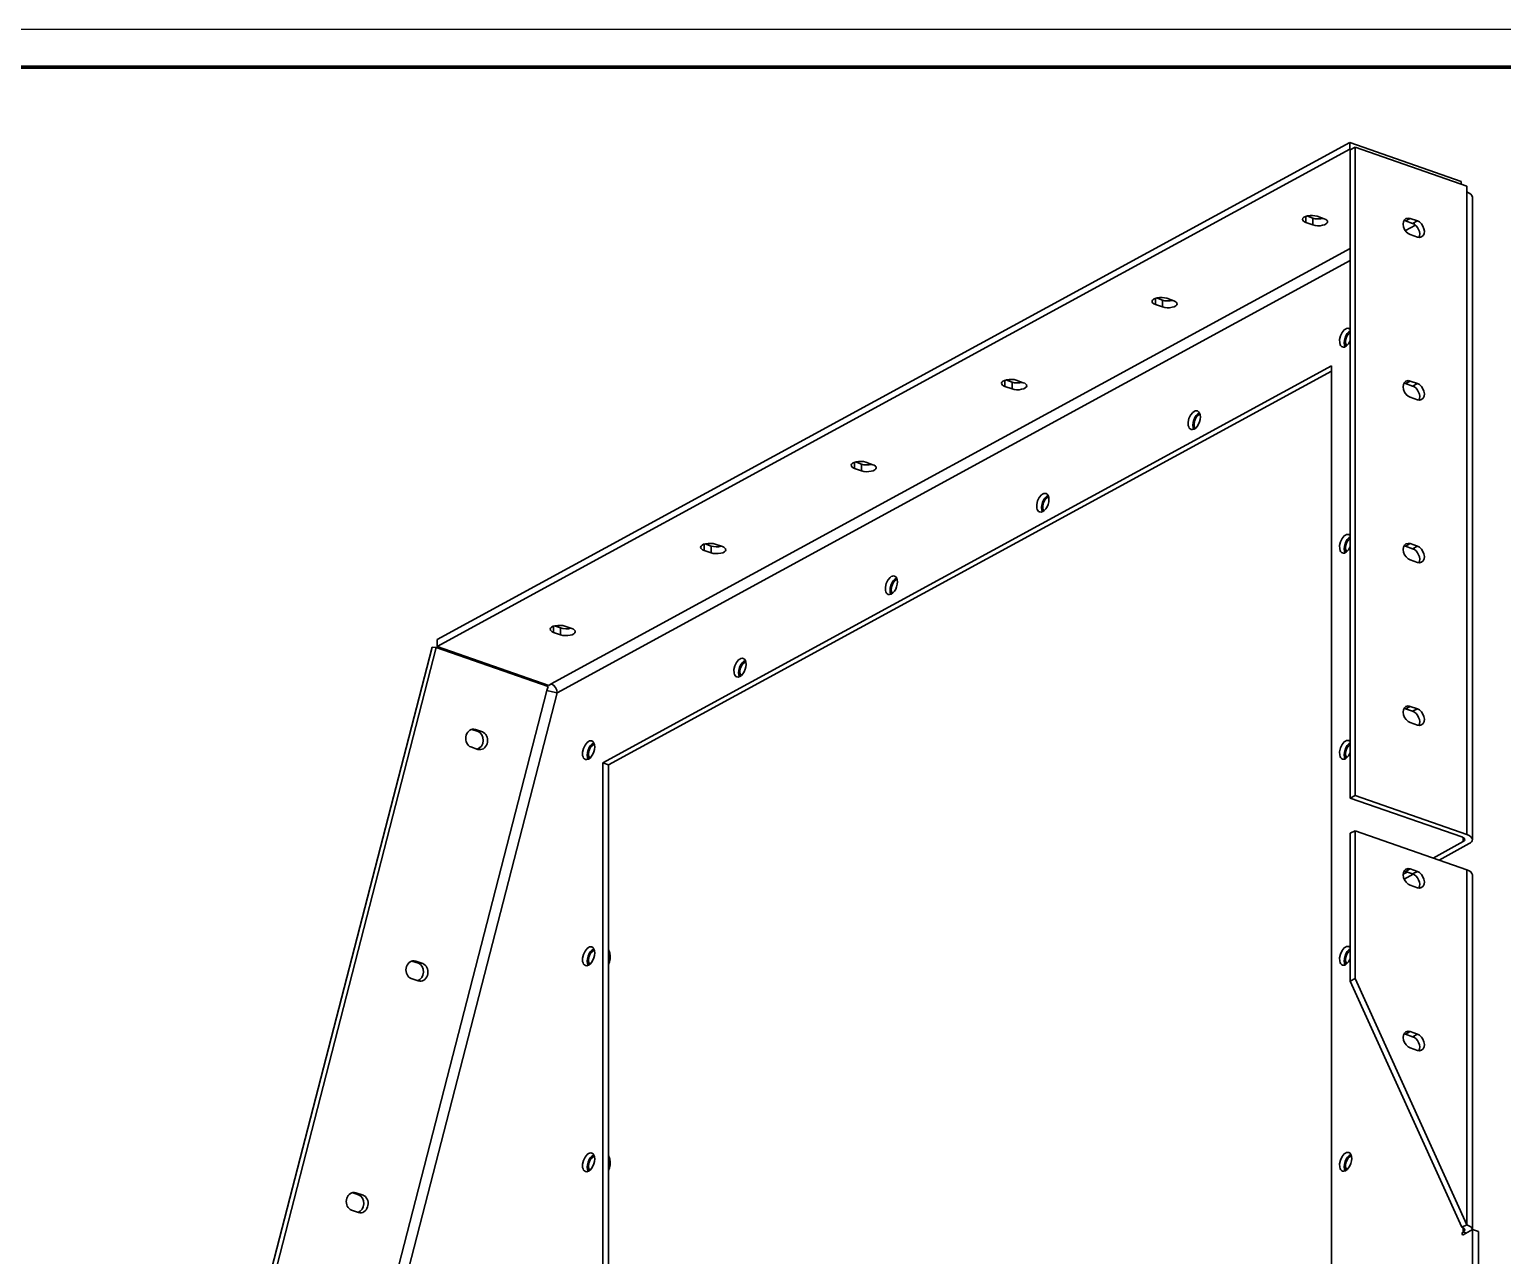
# Model space of a CAD drawing. Header units: millimetres. Extents: x 0 to 599, y 0 to 420.
# Drawn here: x 258.4 to 454.1, y 257.2 to 420 of the extents above; entities that cross this region are included whole.
import ezdxf

# ---------------------------------------------------------------- set-up
doc = ezdxf.new("R2010")
doc.units = ezdxf.units.MM

msp = doc.modelspace()

# ---------------------------------------------------------------- linework, layer by layer
at = {"color": 1, "lineweight": 35}
for p, q in [((433.78, 405), (312.53, 338.96)), ((433.78, 404.1), (312.53, 338.06)), ((448.61, 399.83), (433.78, 405)), ((433.78, 404.1), (433.78, 405)), ((433.92, 404.05), (433.78, 404.1)), ((433.86, 404.02), (434.49, 404.36)), ((433.86, 317.92), (433.86, 404.02)), ((434.49, 318.26), (434.49, 404.36)), ((434.49, 404.36), (449.33, 399.19)), ((448.61, 399.44), (448.61, 399.83)), ((449.33, 399.19), (449.33, 398.42)), ((449.33, 398.42), (449.64, 398.28)), ((449.33, 313.09), (449.33, 398.42)), ((449.64, 398.28), (449.88, 398.11)), ((449.88, 398.11), (450.03, 397.93)), ((450.03, 397.93), (450.08, 397.74)), ((450.08, 312.41), (450.08, 397.74)), ((427.51, 394.78), (427.56, 394.93)), ((427.54, 394.67), (427.51, 394.78)), ((427.63, 394.56), (427.54, 394.67)), ((427.56, 394.93), (427.69, 395.06)), ((427.77, 394.46), (427.63, 394.56)), ((427.69, 395.06), (427.91, 395.17)), ((427.96, 394.38), (427.77, 394.46)), ((427.91, 395.17), (428.19, 395.26)), ((427.96, 395.19), (427.96, 394.38)), ((428.9, 394.05), (427.96, 394.38)), ((428.09, 395.23), (428.9, 394.95)), ((428.19, 395.26), (428.51, 395.3)), ((428.51, 395.3), (428.85, 395.3)), ((428.85, 395.3), (429.17, 395.27)), ((428.9, 394.95), (429.21, 394.87)), ((428.9, 394.95), (428.9, 394.05)), ((429.19, 393.97), (428.9, 394.05)), ((429.17, 395.27), (429.46, 395.19)), ((429.51, 393.94), (429.19, 393.97)), ((429.21, 394.87), (429.57, 394.84)), ((429.46, 395.19), (430.4, 394.87)), ((429.85, 393.94), (429.51, 393.94)), ((429.57, 394.84), (429.93, 394.85)), ((430.17, 393.99), (429.85, 393.94)), ((429.93, 394.85), (430.27, 394.91)), ((430.45, 394.07), (430.17, 393.99)), ((430.4, 394.87), (430.59, 394.78)), ((430.66, 394.18), (430.45, 394.07)), ((430.59, 394.78), (430.73, 394.68)), ((430.8, 394.31), (430.66, 394.18)), ((430.73, 394.68), (430.82, 394.57)), ((430.85, 394.46), (430.8, 394.31)), ((430.82, 394.57), (430.85, 394.46)), ((440.89, 394.13), (440.93, 394.45)), ((440.94, 393.79), (440.89, 394.13)), ((440.93, 394.45), (441.06, 394.71)), ((441.08, 393.45), (440.94, 393.79)), ((441.2, 394.57), (441, 394.61)), ((441.06, 394.71), (441.26, 394.88)), ((441.28, 393.14), (441.08, 393.45)), ((442.52, 394.01), (441.18, 393.28)), ((441.83, 394.91), (441.2, 394.57)), ((442.14, 394.24), (441.2, 394.57)), ((441.26, 394.88), (441.53, 394.96)), ((441.53, 394.96), (441.83, 394.91)), ((441.83, 394.91), (442.77, 394.58)), ((442.77, 394.58), (442.14, 394.24)), ((442.38, 394.12), (442.14, 394.24)), ((442.6, 393.94), (442.38, 394.12)), ((442.79, 393.71), (442.6, 393.94)), ((442.77, 394.58), (443.05, 394.43)), ((442.94, 393.45), (442.79, 393.71)), ((443.04, 393.16), (442.94, 393.45)), ((443.05, 394.43), (443.31, 394.19)), ((443.31, 394.19), (443.52, 393.89)), ((443.52, 393.89), (443.65, 393.54)), ((443.65, 393.54), (443.7, 393.2)), ((441.54, 392.9), (441.28, 393.14)), ((441.83, 392.75), (441.54, 392.9)), ((442.77, 392.42), (441.83, 392.75)), ((443.07, 392.37), (442.77, 392.42)), ((442.97, 392.38), (443.06, 392.61)), ((443.08, 392.87), (443.04, 393.16)), ((443.06, 392.61), (443.08, 392.87)), ((443.34, 392.45), (443.07, 392.37)), ((443.54, 392.62), (443.34, 392.45)), ((443.66, 392.88), (443.54, 392.62)), ((443.7, 393.2), (443.66, 392.88)), ((327.71, 333.07), (433.86, 390.89)), ((433.86, 389.3), (328.49, 331.9)), ((407.52, 383.9), (407.57, 384.04)), ((407.55, 383.78), (407.52, 383.9)), ((407.64, 383.67), (407.55, 383.78)), ((407.57, 384.04), (407.7, 384.17)), ((407.78, 383.57), (407.64, 383.67)), ((407.7, 384.17), (407.92, 384.29)), ((407.92, 384.29), (408.2, 384.37)), ((407.97, 384.3), (407.97, 383.49)), ((408.1, 384.34), (408.91, 384.06)), ((408.2, 384.37), (408.52, 384.41)), ((408.52, 384.41), (408.86, 384.41)), ((408.86, 384.41), (409.18, 384.38)), ((408.91, 384.06), (409.22, 383.98)), ((408.91, 384.06), (408.91, 383.16)), ((409.18, 384.38), (409.47, 384.3)), ((409.22, 383.98), (409.58, 383.95)), ((409.47, 384.3), (410.41, 383.98)), ((409.58, 383.95), (409.94, 383.96)), ((409.94, 383.96), (410.28, 384.02)), ((410.41, 383.98), (410.6, 383.89)), ((410.6, 383.89), (410.74, 383.8)), ((410.74, 383.8), (410.83, 383.68)), ((410.83, 383.68), (410.86, 383.57)), ((407.97, 383.49), (407.78, 383.57)), ((408.91, 383.16), (407.97, 383.49)), ((409.2, 383.09), (408.91, 383.16)), ((409.52, 383.05), (409.2, 383.09)), ((409.86, 383.05), (409.52, 383.05)), ((410.18, 383.1), (409.86, 383.05)), ((410.46, 383.18), (410.18, 383.1)), ((410.67, 383.29), (410.46, 383.18)), ((410.81, 383.42), (410.67, 383.29)), ((410.86, 383.57), (410.81, 383.42)), ((432.55, 379.3), (432.77, 379.75)), ((432.77, 379.75), (433.05, 380.09)), ((433.05, 380.09), (433.21, 380.21)), ((433.21, 380.21), (433.37, 380.28)), ((433.37, 380.28), (433.52, 380.31)), ((433.45, 379.61), (433.65, 379.84)), ((433.52, 380.31), (433.67, 380.28)), ((433.86, 379.76), (433.62, 379.57)), ((433.65, 379.84), (433.86, 379.98)), ((433.67, 380.28), (433.86, 380.14)), ((432.44, 378.81), (432.55, 379.3)), ((432.45, 378.36), (432.44, 378.81)), ((432.5, 378.17), (432.45, 378.36)), ((432.58, 378.01), (432.5, 378.17)), ((432.69, 377.9), (432.58, 378.01)), ((432.81, 377.83), (432.69, 377.9)), ((432.94, 377.81), (432.81, 377.83)), ((433.08, 377.82), (432.94, 377.81)), ((433.06, 378.37), (433.08, 378.69)), ((433.1, 378.09), (433.06, 378.37)), ((433.08, 378.69), (433.16, 379.02)), ((433.23, 377.88), (433.08, 377.82)), ((433.19, 377.86), (433.1, 378.09)), ((433.16, 379.02), (433.28, 379.33)), ((433.27, 378.89), (433.22, 378.51)), ((433.22, 378.51), (433.26, 378.2)), ((433.37, 377.97), (433.23, 377.88)), ((433.26, 378.2), (433.38, 377.98)), ((433.41, 379.26), (433.27, 378.89)), ((433.28, 379.33), (433.45, 379.61)), ((433.64, 378.26), (433.37, 377.97)), ((433.62, 379.57), (433.41, 379.26)), ((433.86, 378.65), (433.64, 378.26)), ((334.54, 322.59), (431.37, 375.34)), ((431.37, 374.64), (335.32, 322.32)), ((431.37, 375.34), (431.37, 243.93)), ((387.53, 373.01), (387.58, 373.15)), ((387.56, 372.89), (387.53, 373.01)), ((387.65, 372.78), (387.56, 372.89)), ((387.58, 373.15), (387.71, 373.29)), ((387.79, 372.68), (387.65, 372.78)), ((387.71, 373.29), (387.93, 373.4)), ((387.98, 372.6), (387.79, 372.68)), ((387.93, 373.4), (388.21, 373.48)), ((387.98, 373.42), (387.98, 372.6)), ((388.92, 372.27), (387.98, 372.6)), ((388.11, 373.45), (388.92, 373.17)), ((388.21, 373.48), (388.53, 373.52)), ((388.53, 373.52), (388.87, 373.53)), ((388.87, 373.53), (389.19, 373.49)), ((388.92, 373.17), (389.23, 373.09)), ((388.92, 373.17), (388.92, 372.27)), ((389.21, 372.2), (388.92, 372.27)), ((389.19, 373.49), (389.48, 373.42)), ((389.53, 372.16), (389.21, 372.2)), ((389.23, 373.09), (389.59, 373.06)), ((389.48, 373.42), (390.42, 373.09)), ((389.87, 372.16), (389.53, 372.16)), ((389.59, 373.06), (389.95, 373.07)), ((390.19, 372.21), (389.87, 372.16)), ((389.95, 373.07), (390.29, 373.13)), ((390.47, 372.29), (390.19, 372.21)), ((390.42, 373.09), (390.61, 373.01)), ((390.68, 372.4), (390.47, 372.29)), ((390.61, 373.01), (390.75, 372.91)), ((390.82, 372.54), (390.68, 372.4)), ((390.75, 372.91), (390.84, 372.8)), ((390.87, 372.68), (390.82, 372.54)), ((390.84, 372.8), (390.87, 372.68)), ((440.89, 372.53), (440.93, 372.85)), ((440.94, 372.19), (440.89, 372.53)), ((440.93, 372.85), (441.06, 373.11)), ((441.08, 371.84), (440.94, 372.19)), ((441.2, 372.97), (441, 373.01)), ((441.06, 373.11), (441.26, 373.28)), ((441.83, 373.31), (441.2, 372.97)), ((442.14, 372.64), (441.2, 372.97)), ((441.26, 373.28), (441.53, 373.36)), ((441.53, 373.36), (441.83, 373.31)), ((441.83, 373.31), (442.77, 372.98)), ((442.77, 372.98), (442.14, 372.64)), ((442.38, 372.52), (442.14, 372.64)), ((442.6, 372.34), (442.38, 372.52)), ((442.79, 372.11), (442.6, 372.34)), ((442.77, 372.98), (443.05, 372.83)), ((442.94, 371.84), (442.79, 372.11)), ((443.05, 372.83), (443.31, 372.59)), ((443.31, 372.59), (443.52, 372.28)), ((443.52, 372.28), (443.65, 371.94)), ((443.65, 371.94), (443.7, 371.6)), ((441.28, 371.54), (441.08, 371.84)), ((441.54, 371.3), (441.28, 371.54)), ((441.83, 371.15), (441.54, 371.3)), ((442.77, 370.82), (441.83, 371.15)), ((443.07, 370.77), (442.77, 370.82)), ((443.04, 371.56), (442.94, 371.84)), ((442.97, 370.78), (443.06, 371.01)), ((443.08, 371.27), (443.04, 371.56)), ((443.06, 371.01), (443.08, 371.27)), ((443.34, 370.85), (443.07, 370.77)), ((443.54, 371.02), (443.34, 370.85)), ((443.66, 371.28), (443.54, 371.02)), ((443.7, 371.6), (443.66, 371.28)), ((412.32, 367.85), (412.43, 368.34)), ((412.43, 368.34), (412.65, 368.79)), ((412.65, 368.79), (412.94, 369.14)), ((412.94, 369.14), (413.1, 369.25)), ((412.97, 367.78), (413.06, 368.12)), ((413.06, 368.12), (413.21, 368.45)), ((413.1, 369.25), (413.26, 369.33)), ((413.17, 367.99), (413.1, 367.55)), ((413.35, 368.41), (413.17, 367.99)), ((413.21, 368.45), (413.39, 368.73)), ((413.26, 369.33), (413.41, 369.35)), ((413.48, 368.58), (413.35, 368.41)), ((413.39, 368.73), (413.61, 368.94)), ((413.41, 369.35), (413.55, 369.33)), ((413.62, 368.72), (413.48, 368.58)), ((413.55, 369.33), (413.71, 369.23)), ((413.61, 368.94), (413.83, 369.06)), ((413.76, 368.81), (413.62, 368.72)), ((413.71, 369.23), (413.83, 369.05)), ((413.9, 368.85), (413.76, 368.81)), ((413.91, 368.22), (413.82, 367.89)), ((413.83, 369.05), (413.91, 368.82)), ((413.91, 368.82), (413.94, 368.54)), ((413.94, 368.54), (413.91, 368.22)), ((412.33, 367.4), (412.32, 367.85)), ((412.39, 367.21), (412.33, 367.4)), ((412.46, 367.06), (412.39, 367.21)), ((412.57, 366.94), (412.46, 367.06)), ((412.7, 366.87), (412.57, 366.94)), ((412.89, 366.85), (412.7, 366.87)), ((413.11, 366.92), (412.89, 366.85)), ((412.95, 367.44), (412.97, 367.78)), ((412.98, 367.14), (412.95, 367.44)), ((413.08, 366.91), (412.98, 367.14)), ((413.1, 367.55), (413.14, 367.24)), ((413.32, 367.07), (413.11, 366.92)), ((413.14, 367.24), (413.27, 367.03)), ((413.52, 367.29), (413.32, 367.07)), ((413.69, 367.57), (413.52, 367.29)), ((413.82, 367.89), (413.69, 367.57)), ((367.54, 362.12), (367.59, 362.26)), ((367.57, 362), (367.54, 362.12)), ((367.59, 362.26), (367.72, 362.4)), ((367.72, 362.4), (367.94, 362.51)), ((367.94, 362.51), (368.22, 362.59)), ((367.99, 362.53), (367.99, 361.71)), ((368.12, 362.57), (368.93, 362.28)), ((368.22, 362.59), (368.54, 362.63)), ((368.54, 362.63), (368.88, 362.64)), ((368.88, 362.64), (369.2, 362.6)), ((368.93, 362.28), (369.24, 362.2)), ((368.93, 362.28), (368.93, 361.38)), ((369.2, 362.6), (369.49, 362.53)), ((369.24, 362.2), (369.6, 362.17)), ((369.49, 362.53), (370.43, 362.2)), ((369.6, 362.17), (369.96, 362.18)), ((369.96, 362.18), (370.3, 362.24)), ((370.43, 362.2), (370.62, 362.12)), ((370.62, 362.12), (370.76, 362.02)), ((367.66, 361.89), (367.57, 362)), ((367.8, 361.79), (367.66, 361.89)), ((367.99, 361.71), (367.8, 361.79)), ((368.93, 361.38), (367.99, 361.71)), ((369.22, 361.31), (368.93, 361.38)), ((369.54, 361.27), (369.22, 361.31)), ((369.88, 361.28), (369.54, 361.27)), ((370.2, 361.32), (369.88, 361.28)), ((370.48, 361.4), (370.2, 361.32)), ((370.69, 361.51), (370.48, 361.4)), ((370.83, 361.65), (370.69, 361.51)), ((370.76, 362.02), (370.85, 361.91)), ((370.88, 361.79), (370.83, 361.65)), ((370.85, 361.91), (370.88, 361.79)), ((392.54, 357.83), (392.82, 358.18)), ((392.82, 358.18), (392.98, 358.3)), ((392.98, 358.3), (393.14, 358.37)), ((393.14, 358.37), (393.29, 358.39)), ((393.29, 358.39), (393.44, 358.37)), ((393.44, 358.37), (393.6, 358.27)), ((393.6, 358.27), (393.72, 358.1)), ((392.21, 356.9), (392.32, 357.38)), ((392.22, 356.44), (392.21, 356.9)), ((392.27, 356.26), (392.22, 356.44)), ((392.35, 356.1), (392.27, 356.26)), ((392.32, 357.38), (392.54, 357.83)), ((392.83, 356.49), (392.86, 356.82)), ((392.87, 356.19), (392.83, 356.49)), ((392.86, 356.82), (392.95, 357.16)), ((392.95, 357.16), (393.09, 357.49)), ((393.05, 357.03), (392.99, 356.59)), ((392.99, 356.59), (393.03, 356.29)), ((393.03, 356.29), (393.15, 356.07)), ((393.24, 357.45), (393.05, 357.03)), ((393.09, 357.49), (393.28, 357.77)), ((393.4, 356.34), (393.2, 356.11)), ((393.36, 357.62), (393.24, 357.45)), ((393.28, 357.77), (393.49, 357.98)), ((393.5, 357.76), (393.36, 357.62)), ((393.58, 356.61), (393.4, 356.34)), ((393.49, 357.98), (393.72, 358.11)), ((393.65, 357.85), (393.5, 357.76)), ((393.71, 356.93), (393.58, 356.61)), ((393.79, 357.89), (393.65, 357.85)), ((393.79, 357.26), (393.71, 356.93)), ((393.72, 358.1), (393.8, 357.86)), ((393.82, 357.59), (393.79, 357.26)), ((393.8, 357.86), (393.82, 357.59)), ((392.45, 355.99), (392.35, 356.1)), ((392.58, 355.92), (392.45, 355.99)), ((392.78, 355.9), (392.58, 355.92)), ((392.99, 355.96), (392.78, 355.9)), ((392.96, 355.95), (392.87, 356.19)), ((393.2, 356.11), (392.99, 355.96)), ((432.55, 351.93), (432.77, 352.39)), ((432.77, 352.39), (433.05, 352.73)), ((433.05, 352.73), (433.21, 352.85)), ((433.21, 352.85), (433.37, 352.92)), ((433.37, 352.92), (433.52, 352.94)), ((433.45, 352.25), (433.65, 352.47)), ((433.52, 352.94), (433.67, 352.92)), ((433.86, 352.4), (433.62, 352.2)), ((433.65, 352.47), (433.86, 352.62)), ((433.67, 352.92), (433.86, 352.78)), ((347.55, 351.23), (347.6, 351.37)), ((347.58, 351.11), (347.55, 351.23)), ((347.67, 351), (347.58, 351.11)), ((347.6, 351.37), (347.73, 351.51)), ((347.81, 350.9), (347.67, 351)), ((347.73, 351.51), (347.95, 351.62)), ((348, 350.82), (347.81, 350.9)), ((347.95, 351.62), (348.23, 351.7)), ((348, 351.64), (348, 350.82)), ((348.94, 350.49), (348, 350.82)), ((348.13, 351.68), (348.94, 351.39)), ((348.23, 351.7), (348.55, 351.75)), ((348.55, 351.75), (348.89, 351.75)), ((348.89, 351.75), (349.21, 351.71)), ((348.94, 351.39), (349.25, 351.32)), ((348.94, 351.39), (348.94, 350.49)), ((349.23, 350.42), (348.94, 350.49)), ((349.21, 351.71), (349.5, 351.64)), ((349.55, 350.38), (349.23, 350.42)), ((349.25, 351.32), (349.61, 351.28)), ((349.5, 351.64), (350.44, 351.31)), ((349.89, 350.39), (349.55, 350.38)), ((349.61, 351.28), (349.97, 351.29)), ((350.21, 350.43), (349.89, 350.39)), ((349.97, 351.29), (350.31, 351.36)), ((350.49, 350.51), (350.21, 350.43)), ((350.44, 351.31), (350.63, 351.23)), ((350.7, 350.62), (350.49, 350.51)), ((350.63, 351.23), (350.77, 351.13)), ((350.84, 350.76), (350.7, 350.62)), ((350.77, 351.13), (350.86, 351.02)), ((350.89, 350.9), (350.84, 350.76)), ((350.86, 351.02), (350.89, 350.9)), ((432.44, 351.45), (432.55, 351.93)), ((432.45, 351), (432.44, 351.45)), ((432.5, 350.81), (432.45, 351)), ((432.58, 350.65), (432.5, 350.81)), ((432.69, 350.54), (432.58, 350.65)), ((432.81, 350.47), (432.69, 350.54)), ((432.94, 350.44), (432.81, 350.47)), ((433.08, 350.46), (432.94, 350.44)), ((433.06, 351.01), (433.08, 351.32)), ((433.1, 350.73), (433.06, 351.01)), ((433.08, 351.32), (433.16, 351.65)), ((433.23, 350.52), (433.08, 350.46)), ((433.19, 350.5), (433.1, 350.73)), ((433.16, 351.65), (433.28, 351.97)), ((433.27, 351.52), (433.22, 351.14)), ((433.22, 351.14), (433.26, 350.84)), ((433.37, 350.61), (433.23, 350.52)), ((433.26, 350.84), (433.38, 350.62)), ((433.41, 351.9), (433.27, 351.52)), ((433.28, 351.97), (433.45, 352.25)), ((433.64, 350.9), (433.37, 350.61)), ((433.62, 352.2), (433.41, 351.9)), ((433.86, 351.29), (433.64, 350.9)), ((440.89, 350.93), (440.93, 351.25)), ((440.94, 350.59), (440.89, 350.93)), ((440.93, 351.25), (441.06, 351.51)), ((441.08, 350.24), (440.94, 350.59)), ((441.2, 351.37), (441, 351.41)), ((441.06, 351.51), (441.26, 351.68)), ((441.83, 351.71), (441.2, 351.37)), ((442.14, 351.04), (441.2, 351.37)), ((441.26, 351.68), (441.53, 351.75)), ((441.53, 351.75), (441.83, 351.71)), ((441.83, 351.71), (442.77, 351.38)), ((442.77, 351.38), (442.14, 351.04)), ((442.38, 350.92), (442.14, 351.04)), ((442.6, 350.74), (442.38, 350.92)), ((442.79, 350.51), (442.6, 350.74)), ((442.77, 351.38), (443.05, 351.23)), ((442.94, 350.24), (442.79, 350.51)), ((443.05, 351.23), (443.31, 350.99)), ((443.31, 350.99), (443.52, 350.68)), ((443.52, 350.68), (443.65, 350.34)), ((443.65, 350.34), (443.7, 349.99)), ((441.28, 349.94), (441.08, 350.24)), ((441.54, 349.7), (441.28, 349.94)), ((441.83, 349.55), (441.54, 349.7)), ((442.77, 349.22), (441.83, 349.55)), ((443.07, 349.17), (442.77, 349.22)), ((443.04, 349.96), (442.94, 350.24)), ((442.97, 349.17), (443.06, 349.4)), ((443.08, 349.67), (443.04, 349.96)), ((443.06, 349.4), (443.08, 349.67)), ((443.34, 349.25), (443.07, 349.17)), ((443.54, 349.42), (443.34, 349.25)), ((443.66, 349.68), (443.54, 349.42)), ((443.7, 349.99), (443.66, 349.68)), ((372.09, 345.94), (372.2, 346.43)), ((372.2, 346.43), (372.42, 346.88)), ((372.42, 346.88), (372.71, 347.22)), ((372.71, 347.22), (372.87, 347.34)), ((372.83, 346.21), (372.98, 346.53)), ((372.87, 347.34), (373.03, 347.41)), ((373.12, 346.5), (372.94, 346.08)), ((372.98, 346.53), (373.16, 346.81)), ((373.03, 347.41), (373.18, 347.44)), ((373.25, 346.67), (373.12, 346.5)), ((373.16, 346.81), (373.38, 347.02)), ((373.18, 347.44), (373.32, 347.41)), ((373.39, 346.8), (373.25, 346.67)), ((373.32, 347.41), (373.48, 347.31)), ((373.38, 347.02), (373.6, 347.15)), ((373.53, 346.89), (373.39, 346.8)), ((373.48, 347.31), (373.6, 347.14)), ((373.67, 346.94), (373.53, 346.89)), ((373.6, 347.14), (373.68, 346.91)), ((373.68, 346.91), (373.71, 346.63)), ((373.71, 346.63), (373.68, 346.31)), ((372.1, 345.49), (372.09, 345.94)), ((372.15, 345.3), (372.1, 345.49)), ((372.23, 345.14), (372.15, 345.3)), ((372.34, 345.03), (372.23, 345.14)), ((372.47, 344.96), (372.34, 345.03)), ((372.66, 344.94), (372.47, 344.96)), ((372.88, 345.01), (372.66, 344.94)), ((372.71, 345.53), (372.74, 345.86)), ((372.75, 345.23), (372.71, 345.53)), ((372.74, 345.86), (372.83, 346.21)), ((372.85, 344.99), (372.75, 345.23)), ((372.94, 346.08), (372.87, 345.64)), ((372.87, 345.64), (372.91, 345.33)), ((373.09, 345.16), (372.88, 345.01)), ((372.91, 345.33), (373.04, 345.11)), ((373.29, 345.38), (373.09, 345.16)), ((373.46, 345.66), (373.29, 345.38)), ((373.59, 345.97), (373.46, 345.66)), ((373.68, 346.31), (373.59, 345.97)), ((327.61, 340.49), (327.74, 340.62)), ((327.74, 340.62), (327.96, 340.73)), ((327.96, 340.73), (328.24, 340.81)), ((328.01, 340.75), (328.01, 339.93)), ((328.14, 340.79), (328.95, 340.51)), ((328.24, 340.81), (328.56, 340.86)), ((328.56, 340.86), (328.9, 340.86)), ((328.9, 340.86), (329.22, 340.82)), ((329.22, 340.82), (329.51, 340.75)), ((329.51, 340.75), (330.45, 340.42)), ((312.53, 338.06), (312.53, 338.96)), ((327.56, 340.34), (327.61, 340.49)), ((327.59, 340.22), (327.56, 340.34)), ((327.68, 340.11), (327.59, 340.22)), ((327.82, 340.02), (327.68, 340.11)), ((328.01, 339.93), (327.82, 340.02)), ((328.95, 339.61), (328.01, 339.93)), ((328.95, 340.51), (329.26, 340.43)), ((328.95, 340.51), (328.95, 339.61)), ((329.24, 339.53), (328.95, 339.61)), ((329.56, 339.49), (329.24, 339.53)), ((329.26, 340.43), (329.62, 340.39)), ((329.9, 339.5), (329.56, 339.49)), ((329.62, 340.39), (329.98, 340.41)), ((330.22, 339.54), (329.9, 339.5)), ((329.98, 340.41), (330.32, 340.47)), ((330.5, 339.62), (330.22, 339.54)), ((330.45, 340.42), (330.64, 340.34)), ((330.71, 339.74), (330.5, 339.62)), ((330.64, 340.34), (330.78, 340.24)), ((330.85, 339.87), (330.71, 339.74)), ((330.78, 340.24), (330.87, 340.13)), ((330.9, 340.01), (330.85, 339.87)), ((330.87, 340.13), (330.9, 340.01)), ((311.86, 337.95), (264.37, 153.92)), ((312.43, 337.9), (264.94, 153.88)), ((312.43, 337.9), (311.86, 337.95)), ((327.27, 332.73), (312.43, 337.9)), ((327.37, 332.89), (312.53, 338.06)), ((351.98, 334.98), (352.09, 335.47)), ((351.99, 334.53), (351.98, 334.98)), ((352.09, 335.47), (352.31, 335.92)), ((352.31, 335.92), (352.59, 336.27)), ((352.59, 336.27), (352.75, 336.38)), ((352.6, 334.57), (352.63, 334.91)), ((352.63, 334.91), (352.72, 335.25)), ((352.72, 335.25), (352.86, 335.58)), ((352.75, 336.38), (352.91, 336.46)), ((352.82, 335.12), (352.76, 334.68)), ((352.76, 334.68), (352.8, 334.37)), ((353.01, 335.54), (352.82, 335.12)), ((352.86, 335.58), (353.05, 335.86)), ((352.91, 336.46), (353.06, 336.48)), ((353.13, 335.71), (353.01, 335.54)), ((353.05, 335.86), (353.26, 336.07)), ((353.06, 336.48), (353.21, 336.46)), ((353.27, 335.85), (353.13, 335.71)), ((353.35, 334.7), (353.17, 334.42)), ((353.21, 336.46), (353.37, 336.36)), ((353.26, 336.07), (353.49, 336.19)), ((353.42, 335.94), (353.27, 335.85)), ((353.48, 335.02), (353.35, 334.7)), ((353.37, 336.36), (353.49, 336.19)), ((353.56, 335.98), (353.42, 335.94)), ((353.56, 335.35), (353.48, 335.02)), ((353.49, 336.19), (353.56, 335.95)), ((353.56, 335.95), (353.59, 335.67)), ((353.59, 335.67), (353.56, 335.35)), ((327.13, 332.22), (327.27, 332.73)), ((327.71, 333.07), (327.37, 332.89)), ((328, 332.9), (327.71, 333.07)), ((328.26, 332.61), (328, 332.9)), ((352.04, 334.34), (351.99, 334.53)), ((352.12, 334.19), (352.04, 334.34)), ((352.22, 334.07), (352.12, 334.19)), ((352.35, 334), (352.22, 334.07)), ((352.55, 333.98), (352.35, 334)), ((352.76, 334.05), (352.55, 333.98)), ((352.64, 334.27), (352.6, 334.57)), ((352.73, 334.04), (352.64, 334.27)), ((352.97, 334.2), (352.76, 334.05)), ((352.8, 334.37), (352.92, 334.16)), ((353.17, 334.42), (352.97, 334.2)), ((283.71, 163.95), (327.13, 332.22)), ((328.49, 331.9), (285.38, 164.86)), ((327.85, 332.01), (327.13, 332.22)), ((328.49, 331.9), (327.85, 332.01)), ((328.43, 332.26), (328.26, 332.61)), ((328.49, 331.9), (328.43, 332.26)), ((440.89, 329.33), (440.93, 329.65)), ((440.94, 328.98), (440.89, 329.33)), ((440.93, 329.65), (441.06, 329.9)), ((441.08, 328.64), (440.94, 328.98)), ((441.2, 329.76), (441, 329.81)), ((441.06, 329.9), (441.26, 330.08)), ((441.83, 330.1), (441.2, 329.76)), ((442.14, 329.44), (441.2, 329.76)), ((441.26, 330.08), (441.53, 330.15)), ((441.53, 330.15), (441.83, 330.1)), ((441.83, 330.1), (442.77, 329.78)), ((442.77, 329.78), (442.14, 329.44)), ((442.38, 329.32), (442.14, 329.44)), ((442.6, 329.14), (442.38, 329.32)), ((442.79, 328.91), (442.6, 329.14)), ((442.77, 329.78), (443.05, 329.63)), ((442.94, 328.64), (442.79, 328.91)), ((443.05, 329.63), (443.31, 329.39)), ((443.31, 329.39), (443.52, 329.08)), ((443.52, 329.08), (443.65, 328.74)), ((316.74, 326.81), (316.89, 326.93)), ((316.89, 326.93), (317.06, 327.01)), ((317.06, 327.01), (317.24, 327.06)), ((317.99, 326.74), (317.13, 327.04)), ((317.21, 327.05), (317.62, 327.02)), ((317.24, 327.06), (317.42, 327.06)), ((317.42, 327.06), (317.62, 327.02)), ((317.62, 327.02), (318.56, 326.7)), ((441.28, 328.34), (441.08, 328.64)), ((441.54, 328.1), (441.28, 328.34)), ((441.83, 327.94), (441.54, 328.1)), ((442.77, 327.62), (441.83, 327.94)), ((443.07, 327.57), (442.77, 327.62)), ((443.04, 328.35), (442.94, 328.64)), ((442.97, 327.57), (443.06, 327.8)), ((443.08, 328.07), (443.04, 328.35)), ((443.06, 327.8), (443.08, 328.07)), ((443.34, 327.64), (443.07, 327.57)), ((443.54, 327.82), (443.34, 327.64)), ((443.66, 328.07), (443.54, 327.82)), ((443.65, 328.74), (443.7, 328.39)), ((443.7, 328.39), (443.66, 328.07)), ((316.34, 325.85), (316.36, 326.07)), ((316.35, 325.63), (316.34, 325.85)), ((316.4, 325.42), (316.35, 325.63)), ((316.36, 326.07), (316.41, 326.28)), ((316.48, 325.23), (316.4, 325.42)), ((316.41, 326.28), (316.5, 326.48)), ((316.58, 325.06), (316.48, 325.23)), ((316.5, 326.48), (316.61, 326.66)), ((316.71, 324.91), (316.58, 325.06)), ((316.61, 326.66), (316.74, 326.81)), ((316.86, 324.79), (316.71, 324.91)), ((318.27, 326.57), (317.99, 326.74)), ((317.99, 326.74), (318.56, 326.7)), ((318.5, 326.3), (318.27, 326.57)), ((318.43, 324.83), (318.6, 325.17)), ((318.63, 325.95), (318.5, 326.3)), ((318.56, 326.7), (318.72, 326.62)), ((318.6, 325.17), (318.67, 325.56)), ((318.67, 325.56), (318.63, 325.95)), ((318.72, 326.62), (318.87, 326.5)), ((318.87, 326.5), (319, 326.35)), ((319.09, 324.93), (318.98, 324.75)), ((319, 326.35), (319.11, 326.18)), ((319.17, 325.13), (319.09, 324.93)), ((319.11, 326.18), (319.19, 325.99)), ((319.22, 325.34), (319.17, 325.13)), ((319.19, 325.99), (319.23, 325.78)), ((319.24, 325.56), (319.22, 325.34)), ((319.23, 325.78), (319.24, 325.56)), ((331.97, 324.51), (332.19, 324.96)), ((332.19, 324.96), (332.48, 325.31)), ((332.48, 325.31), (332.64, 325.43)), ((332.64, 325.43), (332.79, 325.5)), ((332.75, 324.62), (332.93, 324.9)), ((332.79, 325.5), (332.95, 325.52)), ((332.93, 324.9), (333.15, 325.11)), ((332.95, 325.52), (333.09, 325.5)), ((333.16, 324.89), (333.02, 324.75)), ((333.09, 325.5), (333.25, 325.4)), ((333.15, 325.11), (333.37, 325.24)), ((333.3, 324.98), (333.16, 324.89)), ((333.25, 325.4), (333.37, 325.23)), ((333.44, 325.02), (333.3, 324.98)), ((333.37, 325.23), (333.45, 324.99)), ((333.45, 324.99), (333.48, 324.72)), ((432.55, 324.57), (432.77, 325.02)), ((432.77, 325.02), (433.05, 325.37)), ((433.05, 325.37), (433.21, 325.49)), ((433.21, 325.49), (433.37, 325.56)), ((433.28, 324.61), (433.45, 324.89)), ((433.37, 325.56), (433.52, 325.58)), ((433.45, 324.89), (433.65, 325.11)), ((433.52, 325.58), (433.67, 325.56)), ((433.86, 325.03), (433.62, 324.84)), ((433.65, 325.11), (433.86, 325.26)), ((433.67, 325.56), (433.86, 325.42)), ((317.03, 324.71), (316.86, 324.79)), ((317.96, 324.39), (317.03, 324.71)), ((317.88, 324.42), (318.18, 324.57)), ((318.17, 324.35), (317.96, 324.39)), ((318.35, 324.35), (318.17, 324.35)), ((318.18, 324.57), (318.43, 324.83)), ((318.52, 324.4), (318.35, 324.35)), ((318.69, 324.48), (318.52, 324.4)), ((318.85, 324.6), (318.69, 324.48)), ((318.98, 324.75), (318.85, 324.6)), ((331.86, 324.03), (331.97, 324.51)), ((331.87, 323.57), (331.86, 324.03)), ((331.92, 323.39), (331.87, 323.57)), ((332, 323.23), (331.92, 323.39)), ((332.11, 323.12), (332, 323.23)), ((332.24, 323.05), (332.11, 323.12)), ((332.43, 323.03), (332.24, 323.05)), ((332.64, 323.09), (332.43, 323.03)), ((332.48, 323.62), (332.51, 323.95)), ((332.52, 323.32), (332.48, 323.62)), ((332.51, 323.95), (332.6, 324.29)), ((332.62, 323.08), (332.52, 323.32)), ((332.6, 324.29), (332.75, 324.62)), ((332.71, 324.16), (332.64, 323.72)), ((332.64, 323.72), (332.68, 323.42)), ((332.86, 323.24), (332.64, 323.09)), ((332.68, 323.42), (332.81, 323.2)), ((332.89, 324.58), (332.71, 324.16)), ((333.06, 323.47), (332.86, 323.24)), ((333.02, 324.75), (332.89, 324.58)), ((333.23, 323.74), (333.06, 323.47)), ((333.36, 324.06), (333.23, 323.74)), ((333.45, 324.39), (333.36, 324.06)), ((333.48, 324.72), (333.45, 324.39)), ((432.44, 324.08), (432.55, 324.57)), ((432.45, 323.63), (432.44, 324.08)), ((432.5, 323.45), (432.45, 323.63)), ((432.58, 323.29), (432.5, 323.45)), ((432.69, 323.18), (432.58, 323.29)), ((432.81, 323.1), (432.69, 323.18)), ((432.94, 323.08), (432.81, 323.1)), ((433.08, 323.1), (432.94, 323.08)), ((433.06, 323.65), (433.08, 323.96)), ((433.1, 323.36), (433.06, 323.65)), ((433.08, 323.96), (433.16, 324.29)), ((433.23, 323.15), (433.08, 323.1)), ((433.19, 323.14), (433.1, 323.36)), ((433.16, 324.29), (433.28, 324.61)), ((433.27, 324.16), (433.22, 323.78)), ((433.22, 323.78), (433.26, 323.48)), ((433.37, 323.25), (433.23, 323.15)), ((433.26, 323.48), (433.38, 323.26)), ((433.41, 324.53), (433.27, 324.16)), ((433.64, 323.54), (433.37, 323.25)), ((433.62, 324.84), (433.41, 324.53)), ((433.86, 323.92), (433.64, 323.54)), ((334.54, 191.63), (334.54, 322.59)), ((334.54, 322.59), (335.32, 322.32)), ((335.32, 322.32), (335.32, 192.06)), ((433.86, 317.92), (434.49, 318.26)), ((448.7, 312.75), (433.86, 317.92)), ((434.49, 318.26), (449.33, 313.09)), ((434.49, 313.58), (433.86, 313.24)), ((433.86, 293.62), (433.86, 313.24)), ((449.33, 308.41), (434.49, 313.58)), ((434.49, 293.96), (434.49, 313.58)), ((444.87, 309.96), (448.86, 312.14)), ((449.64, 311.87), (445.65, 309.69)), ((448.98, 312.6), (448.7, 312.75)), ((448.86, 312.14), (448.86, 312.68)), ((448.86, 312.14), (449.02, 312.27)), ((449.05, 312.51), (448.98, 312.6)), ((449.02, 312.27), (449.08, 312.41)), ((449.08, 312.41), (449.05, 312.51)), ((449.33, 313.09), (449.64, 312.95)), ((449.64, 312.95), (449.88, 312.79)), ((449.83, 311.99), (449.64, 311.87)), ((449.96, 312.12), (449.83, 311.99)), ((449.88, 312.79), (450.03, 312.6)), ((450.05, 312.26), (449.96, 312.12)), ((450.03, 312.6), (450.08, 312.41)), ((450.08, 312.41), (450.05, 312.26)), ((440.89, 307.8), (441.42, 308.09)), ((440.89, 307.73), (440.93, 308.05)), ((440.94, 307.38), (440.89, 307.73)), ((440.93, 308.05), (441.06, 308.3)), ((441.08, 307.04), (440.94, 307.38)), ((441.2, 308.16), (441, 308.21)), ((442.2, 307.81), (441.02, 307.17)), ((441.06, 308.3), (441.26, 308.48)), ((441.83, 308.5), (441.2, 308.16)), ((442.14, 307.84), (441.2, 308.16)), ((441.26, 308.48), (441.53, 308.55)), ((441.53, 308.55), (441.83, 308.5)), ((441.83, 308.5), (442.77, 308.18)), ((442.77, 308.18), (442.14, 307.84)), ((442.38, 307.72), (442.14, 307.84)), ((442.6, 307.54), (442.38, 307.72)), ((442.79, 307.31), (442.6, 307.54)), ((442.77, 308.18), (443.05, 308.02)), ((442.94, 307.04), (442.79, 307.31)), ((443.05, 308.02), (443.31, 307.78)), ((443.31, 307.78), (443.52, 307.48)), ((443.52, 307.48), (443.65, 307.14)), ((449.64, 308.27), (449.33, 308.41)), ((449.33, 261.25), (449.33, 308.41)), ((449.88, 308.11), (449.64, 308.27)), ((450.03, 307.92), (449.88, 308.11)), ((450.08, 307.73), (450.03, 307.92)), ((450.08, 260.6), (450.08, 307.73)), ((441.28, 306.73), (441.08, 307.04)), ((441.54, 306.49), (441.28, 306.73)), ((441.83, 306.34), (441.54, 306.49)), ((442.77, 306.02), (441.83, 306.34)), ((443.07, 305.97), (442.77, 306.02)), ((443.04, 306.75), (442.94, 307.04)), ((442.97, 305.97), (443.06, 306.2)), ((443.08, 306.47), (443.04, 306.75)), ((443.06, 306.2), (443.08, 306.47)), ((443.34, 306.04), (443.07, 305.97)), ((443.54, 306.22), (443.34, 306.04)), ((443.66, 306.47), (443.54, 306.22)), ((443.65, 307.14), (443.7, 306.79)), ((443.7, 306.79), (443.66, 306.47)), ((331.97, 297.15), (332.19, 297.6)), ((332.19, 297.6), (332.48, 297.95)), ((332.48, 297.95), (332.64, 298.07)), ((332.64, 298.07), (332.79, 298.14)), ((332.75, 297.26), (332.93, 297.54)), ((332.79, 298.14), (332.95, 298.16)), ((332.93, 297.54), (333.15, 297.75)), ((332.95, 298.16), (333.09, 298.14)), ((333.16, 297.53), (333.02, 297.39)), ((333.09, 298.14), (333.25, 298.04)), ((333.15, 297.75), (333.37, 297.87)), ((333.3, 297.62), (333.16, 297.53)), ((333.25, 298.04), (333.37, 297.87)), ((333.44, 297.66), (333.3, 297.62)), ((333.37, 297.87), (333.45, 297.63)), ((333.45, 297.63), (333.48, 297.35)), ((335.32, 297.8), (335.47, 297.3)), ((432.55, 297.21), (432.77, 297.66)), ((432.77, 297.66), (433.05, 298.01)), ((433.05, 298.01), (433.21, 298.12)), ((433.21, 298.12), (433.37, 298.2)), ((433.28, 297.25), (433.45, 297.53)), ((433.37, 298.2), (433.52, 298.22)), ((433.45, 297.53), (433.65, 297.75)), ((433.52, 298.22), (433.67, 298.2)), ((433.86, 297.67), (433.62, 297.48)), ((433.65, 297.75), (433.86, 297.9)), ((433.67, 298.2), (433.86, 298.06)), ((308.42, 295.31), (308.48, 295.53)), ((308.48, 295.53), (308.56, 295.72)), ((308.56, 295.72), (308.67, 295.9)), ((308.67, 295.9), (308.8, 296.05)), ((308.8, 296.05), (308.96, 296.17)), ((308.96, 296.17), (309.12, 296.26)), ((309.12, 296.26), (309.3, 296.3)), ((310.05, 295.98), (309.2, 296.28)), ((309.27, 296.3), (309.69, 296.26)), ((309.3, 296.3), (309.48, 296.31)), ((309.48, 296.31), (309.69, 296.26)), ((309.69, 296.26), (310.62, 295.94)), ((310.34, 295.81), (310.05, 295.98)), ((310.05, 295.98), (310.62, 295.94)), ((310.56, 295.54), (310.34, 295.81)), ((310.7, 295.19), (310.56, 295.54)), ((310.62, 295.94), (310.79, 295.86)), ((310.79, 295.86), (310.94, 295.74)), ((310.94, 295.74), (311.07, 295.6)), ((311.07, 295.6), (311.17, 295.42)), ((331.86, 296.66), (331.97, 297.15)), ((331.87, 296.21), (331.86, 296.66)), ((331.92, 296.02), (331.87, 296.21)), ((332, 295.87), (331.92, 296.02)), ((332.11, 295.75), (332, 295.87)), ((332.24, 295.68), (332.11, 295.75)), ((332.43, 295.66), (332.24, 295.68)), ((332.64, 295.73), (332.43, 295.66)), ((332.48, 296.25), (332.51, 296.59)), ((332.52, 295.95), (332.48, 296.25)), ((332.51, 296.59), (332.6, 296.93)), ((332.62, 295.72), (332.52, 295.95)), ((332.6, 296.93), (332.75, 297.26)), ((332.71, 296.8), (332.64, 296.36)), ((332.64, 296.36), (332.68, 296.05)), ((332.86, 295.88), (332.64, 295.73)), ((332.68, 296.05), (332.81, 295.84)), ((332.89, 297.22), (332.71, 296.8)), ((333.06, 296.1), (332.86, 295.88)), ((333.02, 297.39), (332.89, 297.22)), ((333.23, 296.38), (333.06, 296.1)), ((333.36, 296.7), (333.23, 296.38)), ((333.45, 297.03), (333.36, 296.7)), ((333.48, 297.35), (333.45, 297.03)), ((335.44, 296.38), (335.32, 296.07)), ((335.32, 295.81), (335.44, 296.17)), ((335.51, 296.67), (335.44, 296.38)), ((335.44, 296.17), (335.51, 296.53)), ((335.47, 297.3), (335.51, 296.97)), ((335.49, 297.19), (335.47, 297.3)), ((335.49, 297.19), (335.48, 297.24)), ((335.53, 296.87), (335.49, 297.19)), ((335.51, 296.97), (335.51, 296.67)), ((335.51, 296.53), (335.53, 296.87)), ((432.44, 296.72), (432.55, 297.21)), ((432.45, 296.27), (432.44, 296.72)), ((432.5, 296.08), (432.45, 296.27)), ((432.58, 295.93), (432.5, 296.08)), ((432.69, 295.81), (432.58, 295.93)), ((432.81, 295.74), (432.69, 295.81)), ((432.94, 295.72), (432.81, 295.74)), ((433.08, 295.74), (432.94, 295.72)), ((433.06, 296.28), (433.08, 296.6)), ((433.1, 296), (433.06, 296.28)), ((433.08, 296.6), (433.16, 296.93)), ((433.23, 295.79), (433.08, 295.74)), ((433.19, 295.78), (433.1, 296)), ((433.16, 296.93), (433.28, 297.25)), ((433.27, 296.8), (433.22, 296.42)), ((433.22, 296.42), (433.26, 296.11)), ((433.37, 295.89), (433.23, 295.79)), ((433.26, 296.11), (433.38, 295.9)), ((433.41, 297.17), (433.27, 296.8)), ((433.64, 296.17), (433.37, 295.89)), ((433.62, 297.48), (433.41, 297.17)), ((433.86, 296.56), (433.64, 296.17)), ((308.4, 295.09), (308.42, 295.31)), ((308.42, 294.88), (308.4, 295.09)), ((308.46, 294.67), (308.42, 294.88)), ((308.54, 294.47), (308.46, 294.67)), ((308.64, 294.3), (308.54, 294.47)), ((308.77, 294.15), (308.64, 294.3)), ((308.92, 294.04), (308.77, 294.15)), ((309.09, 293.96), (308.92, 294.04)), ((310.03, 293.63), (309.09, 293.96)), ((309.94, 293.66), (310.24, 293.81)), ((310.23, 293.59), (310.03, 293.63)), ((310.41, 293.59), (310.23, 293.59)), ((310.24, 293.81), (310.49, 294.07)), ((310.59, 293.64), (310.41, 293.59)), ((310.49, 294.07), (310.66, 294.41)), ((310.76, 293.72), (310.59, 293.64)), ((310.66, 294.41), (310.73, 294.8)), ((310.73, 294.8), (310.7, 295.19)), ((310.91, 293.84), (310.76, 293.72)), ((311.04, 293.99), (310.91, 293.84)), ((311.15, 294.17), (311.04, 293.99)), ((311.24, 294.37), (311.15, 294.17)), ((311.17, 295.42), (311.25, 295.23)), ((311.29, 294.58), (311.24, 294.37)), ((311.25, 295.23), (311.29, 295.02)), ((311.29, 295.02), (311.31, 294.8)), ((311.31, 294.8), (311.29, 294.58)), ((434.49, 293.96), (433.86, 293.62)), ((433.86, 293.62), (448.7, 260.91)), ((449.33, 261.25), (434.49, 293.96)), ((440.89, 286.13), (440.93, 286.44)), ((440.94, 285.78), (440.89, 286.13)), ((440.93, 286.44), (441.06, 286.7)), ((441.08, 285.44), (440.94, 285.78)), ((441.2, 286.56), (441, 286.61)), ((441.06, 286.7), (441.26, 286.87)), ((441.83, 286.9), (441.2, 286.56)), ((442.14, 286.23), (441.2, 286.56)), ((441.26, 286.87), (441.53, 286.95)), ((441.53, 286.95), (441.83, 286.9)), ((441.83, 286.9), (442.77, 286.57)), ((442.77, 286.57), (442.14, 286.23)), ((442.38, 286.12), (442.14, 286.23)), ((442.6, 285.94), (442.38, 286.12)), ((442.79, 285.7), (442.6, 285.94)), ((442.77, 286.57), (443.05, 286.42)), ((443.05, 286.42), (443.31, 286.18)), ((443.31, 286.18), (443.52, 285.88)), ((443.52, 285.88), (443.65, 285.54)), ((441.28, 285.13), (441.08, 285.44)), ((441.54, 284.89), (441.28, 285.13)), ((441.83, 284.74), (441.54, 284.89)), ((442.77, 284.41), (441.83, 284.74)), ((443.07, 284.37), (442.77, 284.41)), ((442.94, 285.44), (442.79, 285.7)), ((443.04, 285.15), (442.94, 285.44)), ((442.97, 284.37), (443.06, 284.6)), ((443.08, 284.87), (443.04, 285.15)), ((443.06, 284.6), (443.08, 284.87)), ((443.34, 284.44), (443.07, 284.37)), ((443.54, 284.61), (443.34, 284.44)), ((443.66, 284.87), (443.54, 284.61)), ((443.65, 285.54), (443.7, 285.19)), ((443.7, 285.19), (443.66, 284.87)), ((331.97, 269.79), (332.19, 270.24)), ((332.19, 270.24), (332.48, 270.59)), ((332.48, 270.59), (332.64, 270.7)), ((332.64, 270.7), (332.79, 270.78)), ((332.75, 269.9), (332.93, 270.18)), ((332.79, 270.78), (332.95, 270.8)), ((332.93, 270.18), (333.15, 270.39)), ((332.95, 270.8), (333.09, 270.78)), ((333.16, 270.17), (333.02, 270.03)), ((333.09, 270.78), (333.25, 270.68)), ((333.15, 270.39), (333.37, 270.51)), ((333.3, 270.26), (333.16, 270.17)), ((333.25, 270.68), (333.37, 270.5)), ((333.44, 270.3), (333.3, 270.26)), ((333.37, 270.5), (333.45, 270.27)), ((333.45, 270.27), (333.48, 269.99)), ((335.32, 270.44), (335.47, 269.94)), ((432.55, 269.85), (432.77, 270.3)), ((432.77, 270.3), (433.05, 270.65)), ((433.05, 270.65), (433.21, 270.76)), ((433.21, 270.76), (433.37, 270.83)), ((433.32, 269.96), (433.51, 270.23)), ((433.37, 270.83), (433.52, 270.86)), ((433.59, 270.09), (433.47, 269.92)), ((433.51, 270.23), (433.72, 270.45)), ((433.52, 270.86), (433.67, 270.84)), ((433.73, 270.23), (433.59, 270.09)), ((433.67, 270.84), (433.83, 270.74)), ((433.72, 270.45), (433.95, 270.57)), ((433.88, 270.32), (433.73, 270.23)), ((433.83, 270.74), (433.95, 270.56)), ((434.02, 270.36), (433.88, 270.32)), ((433.95, 270.56), (434.03, 270.33)), ((434.03, 270.33), (434.05, 270.05)), ((331.86, 269.3), (331.97, 269.79)), ((331.87, 268.85), (331.86, 269.3)), ((331.92, 268.66), (331.87, 268.85)), ((332, 268.51), (331.92, 268.66)), ((332.11, 268.39), (332, 268.51)), ((332.24, 268.32), (332.11, 268.39)), ((332.43, 268.3), (332.24, 268.32)), ((332.64, 268.37), (332.43, 268.3)), ((332.48, 268.89), (332.51, 269.23)), ((332.52, 268.59), (332.48, 268.89)), ((332.51, 269.23), (332.6, 269.57)), ((332.62, 268.36), (332.52, 268.59)), ((332.6, 269.57), (332.75, 269.9)), ((332.71, 269.44), (332.64, 269)), ((332.64, 269), (332.68, 268.69)), ((332.86, 268.52), (332.64, 268.37)), ((332.68, 268.69), (332.81, 268.48)), ((332.89, 269.86), (332.71, 269.44)), ((333.06, 268.74), (332.86, 268.52)), ((333.02, 270.03), (332.89, 269.86)), ((333.23, 269.02), (333.06, 268.74)), ((333.36, 269.34), (333.23, 269.02)), ((333.45, 269.67), (333.36, 269.34)), ((333.48, 269.99), (333.45, 269.67)), ((335.44, 269.01), (335.32, 268.71)), ((335.32, 268.45), (335.44, 268.81)), ((335.51, 269.31), (335.44, 269.01)), ((335.44, 268.81), (335.51, 269.17)), ((335.47, 269.94), (335.51, 269.61)), ((335.49, 269.82), (335.47, 269.94)), ((335.49, 269.82), (335.48, 269.87)), ((335.53, 269.51), (335.49, 269.82)), ((335.51, 269.61), (335.51, 269.31)), ((335.51, 269.17), (335.53, 269.51)), ((432.44, 269.36), (432.55, 269.85)), ((432.45, 268.91), (432.44, 269.36)), ((432.5, 268.72), (432.45, 268.91)), ((432.58, 268.57), (432.5, 268.72)), ((432.69, 268.45), (432.58, 268.57)), ((432.81, 268.38), (432.69, 268.45)), ((433.01, 268.36), (432.81, 268.38)), ((433.22, 268.43), (433.01, 268.36)), ((433.06, 268.95), (433.09, 269.29)), ((433.1, 268.65), (433.06, 268.95)), ((433.09, 269.29), (433.18, 269.63)), ((433.19, 268.42), (433.1, 268.65)), ((433.18, 269.63), (433.32, 269.96)), ((433.28, 269.5), (433.22, 269.06)), ((433.22, 269.06), (433.26, 268.75)), ((433.43, 268.58), (433.22, 268.43)), ((433.26, 268.75), (433.38, 268.54)), ((433.47, 269.92), (433.28, 269.5)), ((433.63, 268.8), (433.43, 268.58)), ((433.81, 269.08), (433.63, 268.8)), ((433.94, 269.4), (433.81, 269.08)), ((434.02, 269.73), (433.94, 269.4)), ((434.05, 270.05), (434.02, 269.73)), ((300.47, 264.34), (300.49, 264.56)), ((300.48, 264.12), (300.47, 264.34)), ((300.49, 264.56), (300.54, 264.77)), ((300.54, 264.77), (300.62, 264.97)), ((300.62, 264.97), (300.73, 265.14)), ((300.73, 265.14), (300.87, 265.29)), ((300.87, 265.29), (301.02, 265.41)), ((301.02, 265.41), (301.19, 265.5)), ((301.19, 265.5), (301.37, 265.54)), ((302.11, 265.22), (301.26, 265.52)), ((301.34, 265.54), (301.75, 265.51)), ((301.37, 265.54), (301.54, 265.55)), ((301.54, 265.55), (301.75, 265.51)), ((301.75, 265.51), (302.69, 265.18)), ((302.4, 265.06), (302.11, 265.22)), ((302.11, 265.22), (302.69, 265.18)), ((302.62, 264.78), (302.4, 265.06)), ((302.76, 264.43), (302.62, 264.78)), ((302.69, 265.18), (302.85, 265.1)), ((302.8, 264.04), (302.76, 264.43)), ((302.85, 265.1), (303, 264.99)), ((303, 264.99), (303.13, 264.84)), ((303.13, 264.84), (303.24, 264.67)), ((303.24, 264.67), (303.31, 264.47)), ((303.31, 264.47), (303.36, 264.26)), ((303.36, 264.26), (303.37, 264.04)), ((300.53, 263.91), (300.48, 264.12)), ((300.6, 263.71), (300.53, 263.91)), ((300.71, 263.54), (300.6, 263.71)), ((300.84, 263.39), (300.71, 263.54)), ((300.99, 263.28), (300.84, 263.39)), ((301.15, 263.2), (300.99, 263.28)), ((302.09, 262.87), (301.15, 263.2)), ((302, 262.9), (302.31, 263.05)), ((302.29, 262.83), (302.09, 262.87)), ((302.47, 262.84), (302.29, 262.83)), ((302.31, 263.05), (302.56, 263.31)), ((302.65, 262.88), (302.47, 262.84)), ((302.56, 263.31), (302.73, 263.65)), ((302.82, 262.97), (302.65, 262.88)), ((302.73, 263.65), (302.8, 264.04)), ((302.97, 263.09), (302.82, 262.97)), ((303.11, 263.24), (302.97, 263.09)), ((303.22, 263.41), (303.11, 263.24)), ((303.3, 263.61), (303.22, 263.41)), ((303.35, 263.82), (303.3, 263.61)), ((303.37, 264.04), (303.35, 263.82)), ((448.7, 260.91), (449.33, 261.25)), ((448.7, 260.91), (448.98, 260.75)), ((448.86, 260.29), (448.86, 260.84)), ((450.11, 260.61), (448.86, 259.93)), ((449.02, 260.42), (448.86, 260.29)), ((448.98, 260.75), (449.05, 260.66)), ((449.08, 260.57), (449.02, 260.42)), ((449.05, 260.66), (449.08, 260.57)), ((449.63, 261.11), (449.33, 261.25)), ((449.86, 260.96), (449.63, 261.11)), ((450.01, 260.78), (449.86, 260.96)), ((450.07, 260.6), (450.01, 260.78)), ((450.11, 239.73), (450.11, 260.61)), ((450.89, 260.34), (450.11, 260.61)), ((450.89, 239.46), (450.89, 260.34)), ((448.74, 260.1), (448.78, 260.22)), ((448.74, 259.99), (448.74, 260.1)), ((448.79, 259.92), (448.74, 259.99)), ((448.78, 260.22), (448.86, 260.29)), ((448.86, 259.93), (448.79, 259.92)), ((448.86, 260.29), (449.26, 260.15))]:
    msp.add_line(p, q, dxfattribs=at)
at = {"color": 7, "lineweight": 25}
msp.add_lwpolyline([(0, 0), (594, 0), (594, 420), (0, 420)], close=True, dxfattribs=at)
at = {"color": 7, "lineweight": 70}
msp.add_lwpolyline([(20, 5), (589, 5), (589, 415), (20, 415)], close=True, dxfattribs=at)

doc.saveas('drawing.dxf')
